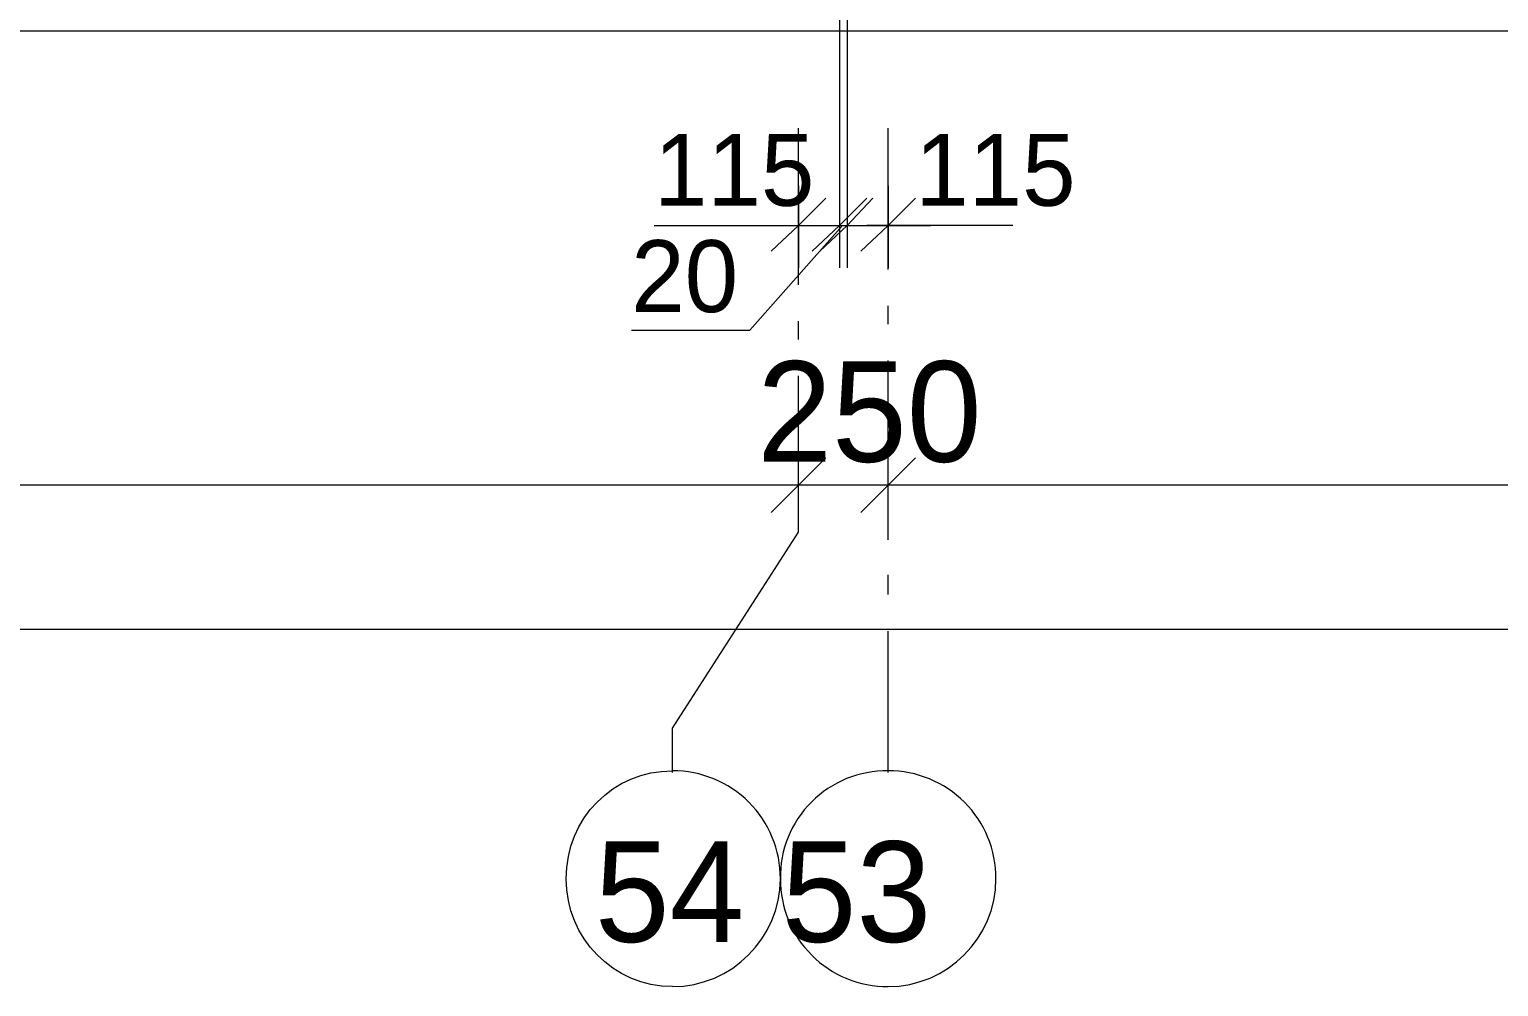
# Model space of a CAD drawing. Header units: millimetres. Extents: x -28928 to 100580, y -22867 to 36490.
# Drawn here: x 2674 to 6767, y -7434 to -4768 of the extents above; entities that cross this region are included whole.
import ezdxf

# ---------------------------------------------------------------- set-up
doc = ezdxf.new("R2010")
doc.units = ezdxf.units.MM
doc.layers.add('PDF _Геометрия', color=7, linetype='Continuous', true_color=0x8f8e8d)
doc.layers.add('PDF _Текст', color=7, linetype='Continuous')

msp = doc.modelspace()

# ---------------------------------------------------------------- linework, layer by layer
at = {"layer": 'PDF _Геометрия', "color": 7, "lineweight": 9}
for points in [[(4931.1, -4713.2), (4931.1, -5314), (4931.1, -5432.4)], [(4952.2, -4713.2), (4952.2, -5314), (4952.2, -5432.4)], [(-23144.3, -4772.4), (84689.5, -4772.4)], [(4816.8, -5479), (4816.8, -5043.2)], [(5066.4, -5436.6), (5066.4, -5043.2)], [(4816.8, -5204), (4816.8, -5314), (4816.8, -5432.4)], [(5066.4, -5204), (5066.4, -5314), (5066.4, -5432.4)], [(4351.4, -5605.9), (4681.4, -5605.9), (4939.5, -5314)], [(4414.9, -5314), (4787.2, -5314), (4871.8, -5314)], [(4694.1, -5314), (4931.1, -5314), (4952.2, -5314), (5184.9, -5314)], [(5413.4, -5314), (5041.1, -5314), (5007.2, -5314)], [(5066.4, -5589), (5066.4, -5538.2)], [(4816.8, -5631.3), (4816.8, -5580.5)], [(5066.4, -6189.7), (5066.4, -5690.5)], [(4465.7, -6837), (4465.7, -6714.3), (4816.8, -6168.6), (4816.8, -5732.8)], [(4816.8, -6143.2), (4816.8, -6037.4), (4816.8, -5919)], [(5066.4, -6143.2), (5066.4, -6037.4), (5066.4, -5919)], [(82087.6, -6037.4), (56081.1, -6037.4), (29799.5, -6037.4), (29351.1, -6037.4), (5066.4, -6037.4), (4816.8, -6037.4), (-21587.4, -6037.4)], [(5066.4, -6342), (5066.4, -6287)], [(82417.6, -6439.3), (-21938.6, -6439.3)], [(5066.4, -6837), (5066.4, -6443.6)]]:
    msp.add_lwpolyline(points, dxfattribs=at)
at = {"layer": 'PDF _Геометрия', "color": 7, "lineweight": 18}
for points in [[(4893, -5237.8), (4816.8, -5314), (4740.7, -5385.9)], [(5007.2, -5237.8), (4931.1, -5314), (4854.9, -5385.9)], [(5024.1, -5237.8), (4952.2, -5314), (4876.1, -5385.9)], [(5142.6, -5237.8), (5066.4, -5314), (4990.3, -5385.9)], [(4740.7, -6113.6), (4816.8, -6037.4), (4893, -5961.3)], [(4990.3, -6113.6), (5066.4, -6037.4), (5142.6, -5961.3)]]:
    msp.add_lwpolyline(points, dxfattribs=at)
msp.add_lwpolyline([(4465.7, -7433.6, 0.411972), (4766.1, -7133.2, 0.417263), (4465.7, -6832.8)], format="xyb", dxfattribs=at)
msp.add_lwpolyline([(5066.4, -6832.8, 0.422535), (4766.1, -7133.2, 0.417263), (5066.4, -7433.6, 0.411972), (5366.8, -7133.2, 0.417263)], format="xyb", close=True, dxfattribs=at)
for points in [[(4169.5, -7133.2), (4169.5, -6964), (4300.7, -6832.8), (4465.7, -6832.8)], [(4465.7, -7433.6), (4300.7, -7433.6), (4169.5, -7298.2), (4169.5, -7133.2)]]:
    msp.add_open_spline(points, degree=3, dxfattribs=at)

# ---------------------------------------------------------------- texts
at = {"layer": 'PDF _Текст', "attachment_point": 4, "style": ''}
for s, insert, char_height in [('115', (4414.1, -5160.6), 200.3), ('115', (5141.8, -5160.6), 200.3), ('20', (4350.7, -5456.7), 200.3), ('250', (4701.8, -5834.2), 280.13), ('54 53', (4249.2, -7171.1), 280.13)]:
    msp.add_mtext(s, dxfattribs=dict(at, insert=insert, char_height=char_height))

doc.saveas('drawing.dxf')
